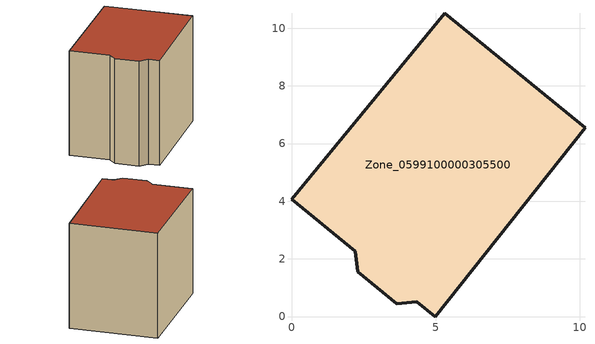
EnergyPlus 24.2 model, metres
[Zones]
Zone_0599100000305500
 floor ground (C_G): 5.32,10.51 10.18,6.54 4.99,0 4.35,0.52 3.65,0.45 2.29,1.56 2.22,2.26 0,4.07 z0
 wall outside (C_F): 2.22,2.26 2.29,1.56 3.65,0.45 4.35,0.52 4.99,0 10.18,6.54 5.32,10.51 0,4.07 2.22,2.26 z0:7.72
 roof outside (C_R): 5.32,10.51 0,4.07 2.22,2.26 2.29,1.56 3.65,0.45 4.35,0.52 4.99,0 10.18,6.54 z7.72
[BUILDING]
Pand.0599100000305500: North Axis=0; Terrain=City; Loads Convergence Tolerance Value=0.04; Temperature Convergence Tolerance Value=0.4; Solar Distribution=FullExterior; Maximum Number of Warmup Days=25; Minimum Number of Warmup Days=1
[Site:Location]
Rotterdam.The.Hague.AP_ZH_NLD Design_Conditions: Latitude=51.96; Longitude=4.45; Time Zone=1; Elevation=-4.5
[SITE:GROUNDTEMPERATURE:BUILDINGSURFACE]
18, 18, 18, 18, 18, 18, 18, 18, 18, 18, 18, 18
[MATERIAL] Thermal Absorptance=0.9; Solar Absorptance=0.7; Visible Absorptance=0.7
Name | Roughness | Thickness | Conductivity | Density | Specific Heat
G.TI.1946 | MediumSmooth | 0.15 | 1 | 540 | 1210
F.TI.1946 | Rough | 0.3 | 0.857143 | 1920 | 840
R.TI.1946 | MediumRough | 0.2 | 0.1 | 1500 | 1000
[CONSTRUCTION]
C_G: G.TI.1946
C_F: F.TI.1946
C_R: R.TI.1946
[ZONE]
Zone_0599100000305500: Type=1; Multiplier=1; Ceiling Height=Autocalculate; Volume=Autocalculate; Floor Area=autocalculate; Part of Total Floor Area=Yes
[ZONEINFILTRATION:DESIGNFLOWRATE]
Infil_Zone_0599100000305500: Zone or ZoneList or Space or SpaceList=Zone_0599100000305500; Schedule=AlwaysOn; Design Flow Rate Calculation Method=Flow/Area; Flow Rate per Floor Area=0.003; Constant Term Coefficient=1; Temperature Term Coefficient=0; Velocity Term Coefficient=0; Velocity Squared Term Coefficient=0
[HVACTEMPLATE:ZONE:IDEALLOADSAIRSYSTEM]
Zone_0599100000305500: Maximum Heating Supply Air Temperature=50; Minimum Cooling Supply Air Temperature=13; Maximum Heating Supply Air Humidity Ratio=0.0156; Minimum Cooling Supply Air Humidity Ratio=0.0077; Heating Limit=NoLimit; Cooling Limit=NoLimit; Dehumidification Control Type=ConstantSensibleHeatRatio; Cooling Sensible Heat Ratio=0.7; Dehumidification Setpoint=60; Humidification Control Type=None; Humidification Setpoint=30; Outdoor Air Method=None; Outdoor Air Flow Rate per Person=0.00944; Outdoor Air Flow Rate per Zone Floor Area=0; Outdoor Air Flow Rate per Zone=0; Demand Controlled Ventilation Type=None; Outdoor Air Economizer Type=NoEconomizer; Heat Recovery Type=None; Sensible Heat Recovery Effectiveness=0.7; Latent Heat Recovery Effectiveness=0.65
[ZONECONTROL:THERMOSTAT]
ThermostatControl_Zone_0599100000305500: Zone or ZoneList=Zone_0599100000305500; Control Type Schedule=DualSetpointControlType; Control 1=Thermostat_Zone_0599100000305500; Temperature Difference Between Cutout And Setpoint=0
[THERMOSTATSETPOINT:DUALSETPOINT]
Thermostat_Zone_0599100000305500: Heating Setpoint Temperature Schedule=HeatingSetpoint_Zone_0599100000305500; Cooling Setpoint Temperature Schedule=CoolingSetpoint_Zone_0599100000305500
[SCHEDULE:COMPACT]
HeatingSetpoint_Zone_0599100000305500: Through: 12/31, For: AllDays, Until: 24:00, 21
CoolingSetpoint_Zone_0599100000305500: Through: 12/31, For: AllDays, Until: 24:00, 24
DualSetpointControlType: Through: 12/31, For: AllDays, Until: 24:00, 4
AlwaysOn: Through: 12/31, For: AllDays, Until: 24:00, 1
